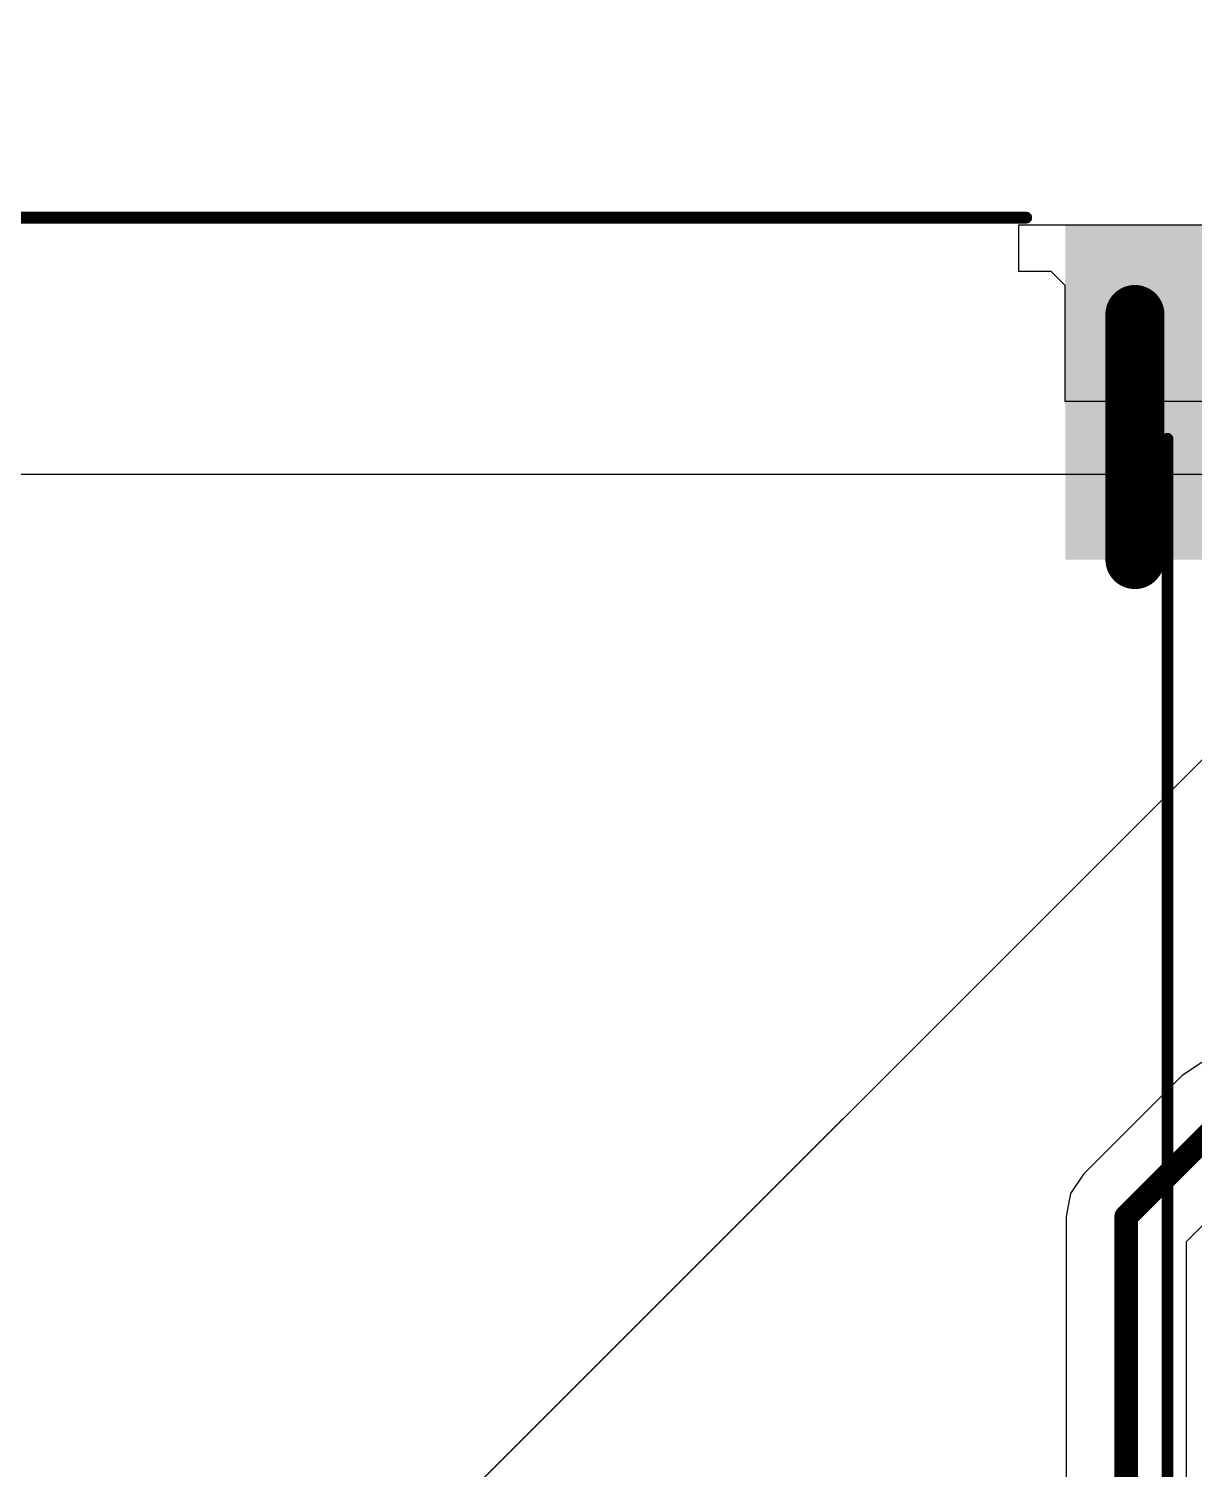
# Model space of a CAD drawing. Header units: millimetres. Extents: x -3 to 5437, y -3 to 5435.
# Drawn here: x 99.8 to 112.34, y 107.74 to 123.23 of the extents above; entities that cross this region are included whole.
import ezdxf

# ---------------------------------------------------------------- set-up
doc = ezdxf.new("R2010")
doc.units = ezdxf.units.MM
for name, color, linetype in [('BottomLayer', 5, 'Continuous'), ('BottomSolder', 6, 'Continuous'), ('TopLayer', 1, 'Continuous'), ('TopOverlay', 2, 'Continuous'), ('TopSolder', 216, 'Continuous'), ('ViaHoleLayer', 16, 'Continuous')]:
    doc.layers.add(name, color=color, linetype=linetype)

# ---------------------------------------------------------------- blocks, each defined once
blk = doc.blocks.new('DM3BT_DSF_PEJS_62')
at = {"layer": 'TopLayer'}
blk.add_hatch(color=1, dxfattribs=at).paths.add_polyline_path([(-7.399999169999999, -6.600000769999999), (-5.89999963, -6.600000769999999), (-5.89999963, -8.49999951), (-7.399999169999999, -8.49999951)])
at = {"layer": 'TopSolder'}
blk.add_hatch(color=216, dxfattribs=at).paths.add_polyline_path([(-7.399999169999999, -6.600000769999999), (-5.89999963, -6.600000769999999), (-5.89999963, -8.49999951), (-7.399999169999999, -8.49999951)])
at = {"layer": 'TopLayer'}
for p, q in [((-7.3999979, -6.600002039999999), (-5.89999836, -6.600002039999999)), ((-5.89999836, -6.600002039999999), (-5.89999836, -7.849999540000001)), ((-5.89999836, -7.849999540000001), (-5.749998659999999, -8.00000178)), ((-5.749998659999999, -8.00000178), (-5.39999936, -8.00000178)), ((-5.39999936, -8.00000178), (-5.39999936, -8.500000779999999)), ((-5.39999936, -8.500000779999999), (-7.3999979, -8.500000779999999))]:
    blk.add_line(p, q, dxfattribs=at)
at = {"layer": 'TopOverlay', "const_width": 0.127}
for points in [[(-6.9999987, 7.649999939999999), (-6.9999987, -6.200000299999999)], [(6.519001439999999, -8.57780098), (-5.48099742, -8.57780098)]]:
    blk.add_lwpolyline(points, dxfattribs=at)
at = {"layer": 'TopOverlay', "const_width": 0.0635}
for points in [[(-7.0317487, -6.200000299999999, 1), (-6.968248699999999, -6.200000299999999, 1)], [(-5.512747419999999, -8.57780098, 1), (-5.449247419999999, -8.57780098, 1)]]:
    blk.add_lwpolyline(points, format="xyb", close=True, dxfattribs=at)

msp = doc.modelspace()

# ---------------------------------------------------------------- hatches: boundary and pattern name
at = {"layer": 'BottomLayer'}
h = msp.add_hatch(color=5, dxfattribs=at)
edge = h.paths.add_edge_path()
edge.add_arc((111.70103644, 117.5258), 0.2999994, 0, 360)
at = {"layer": 'TopLayer'}
msp.add_hatch(color=1, dxfattribs=at).paths.add_polyline_path([(110.9510354, 117.5258), (112.4510324, 117.5258), (112.4510324, 119.84947328), (110.9510354, 119.84947328)])
h = msp.add_hatch(color=1, dxfattribs=at)
edge = h.paths.add_edge_path()
edge.add_arc((111.70103644, 117.5258), 0.2999994, 0, 360)
at = {"layer": 'ViaHoleLayer'}
h = msp.add_hatch(color=16, dxfattribs=at)
edge = h.paths.add_edge_path()
edge.add_arc((111.70103644, 117.5258), 0.1499997, 0, 360)

# ---------------------------------------------------------------- linework, layer by layer
at = {"layer": 'BottomLayer'}
msp.add_line((96.21404937999999, 118.44349692), (196.69210344, 118.44349692), dxfattribs=at)
at = {"layer": 'BottomSolder'}
msp.add_line((0.3381324199999999, 3.382035399999999), (5436.900774639999, 5435.16615022), dxfattribs=at)
at = {"layer": 'TopLayer'}
for p, q in [((96.21404937999999, 118.44349692), (138.2157129, 118.44349692)), ((112.42058288, 112.11897566), (112.21053758, 111.97862796)), ((112.21053758, 111.97862796), (111.1497904, 110.91788078)), ((111.1497904, 110.91788078), (111.0094427, 110.70783548)), ((112.25504092, 110.1918929), (112.93652546, 110.87337744)), ((111.0094427, 110.70783548), (110.96015908, 110.46007118)), ((110.96015908, 110.46007118), (110.96015908, 102.88250442)), ((112.25504092, 102.61432614), (112.25504092, 110.1918929))]:
    msp.add_line(p, q, dxfattribs=at)
for points, const_width in [([(111.7010339, 120.16083664), (111.70103644, 120.16083918)], 0.635), ([(111.7010339, 118.68763664), (111.7010339, 120.16083664)], 0.635), ([(111.7010339, 118.68763664), (111.70103644, 118.6876341)], 0.635), ([(111.70103644, 117.5258), (111.70103644, 118.6876341)], 0.635), ([(111.6076, 110.46007118), (112.66834718, 111.52081836)], 0.254), ([(111.6076, 102.61432614), (111.6076, 110.46007118)], 0.254)]:
    msp.add_lwpolyline(points, dxfattribs=dict(at, const_width=const_width))
for points, const_width in [([(111.5422839, 120.16083664, 1), (111.8597839, 120.16083664, 1)], 0.3175), ([(111.5422839, 120.16083664, 1), (111.8597839, 120.16083664, 1)], 0.3175), ([(111.54228644, 120.16083918, 1), (111.85978644, 120.16083918, 1)], 0.3175), ([(111.5422839, 118.68763664, 1), (111.8597839, 118.68763664, 1)], 0.3175), ([(111.5422839, 118.68763664, 1), (111.8597839, 118.68763664, 1)], 0.3175), ([(111.54228644, 118.6876341, 1), (111.85978644, 118.6876341, 1)], 0.3175), ([(111.54228644, 118.6876341, 1), (111.85978644, 118.6876341, 1)], 0.3175), ([(111.54228644, 117.5258, 1), (111.85978644, 117.5258, 1)], 0.3175), ([(111.5441, 110.46007118, 1), (111.6711, 110.46007118, 1)], 0.127), ([(111.5441, 110.46007118, 1), (111.6711, 110.46007118, 1)], 0.127)]:
    msp.add_lwpolyline(points, format="xyb", close=True, dxfattribs=dict(at, const_width=const_width))
at = {"layer": 'TopSolder'}
msp.add_line((0.3381324199999999, 3.38204302), (5436.900774639999, 5435.16615022), dxfattribs=at)

# ---------------------------------------------------------------- block references
at = {"rotation": 180}
msp.add_blockref('DM3BT_DSF_PEJS_62', (105.05103704, 112.62447376), dxfattribs=at)

doc.saveas('drawing.dxf')
